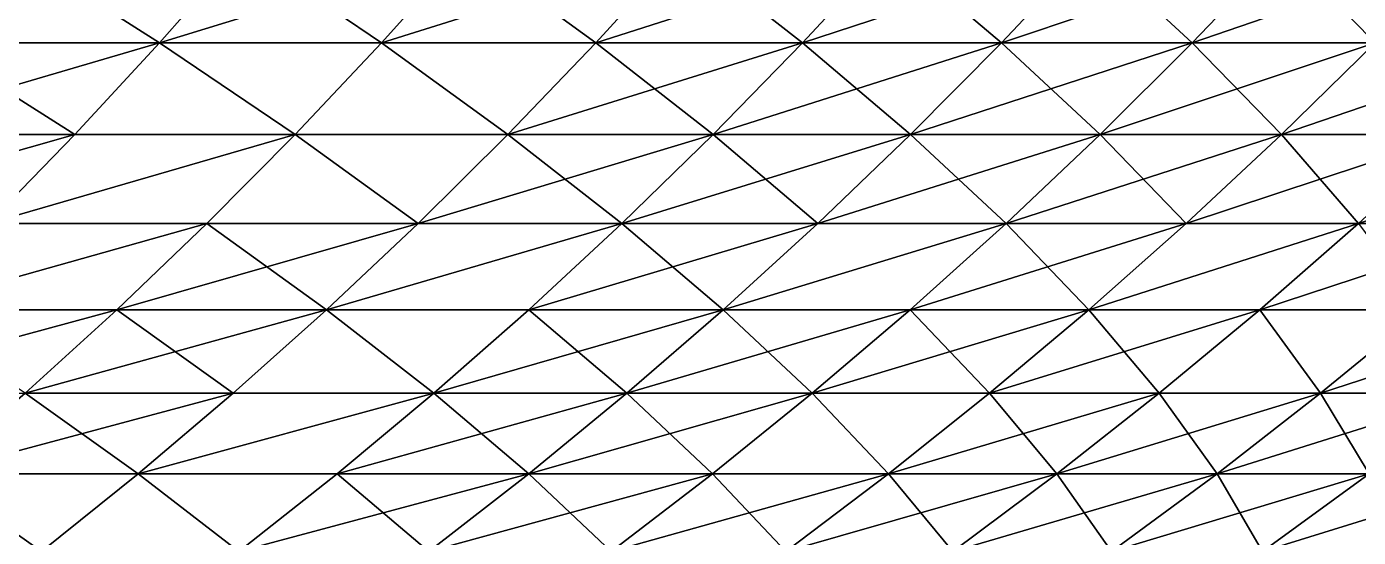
# Model space of a CAD drawing. Header units: millimetres. Extents: x -3250 to 6200, y -3250 to 3250.
# Drawn here: x 5478.5 to 5667.7, y -670 to -597.5 of the extents above; entities that cross this region are included whole.
import ezdxf

# ---------------------------------------------------------------- set-up
doc = ezdxf.new("R2010")
doc.units = ezdxf.units.MM
doc.header["$MEASUREMENT"] = 0
doc.layers.add('MESH_3D', color=2, linetype='CONTINUOUS')

msp = doc.modelspace()

# ---------------------------------------------------------------- linework, layer by layer
at = {"layer": 'MESH_3D'}
for points in [[(5476.35, -586.44, 1463.15), (5497.37, -599.82, 1514.29), (5464.79, -599.82, 1472.37)], [(5509.16, -586.44, 25194.64), (5476.35, -586.44, 25236.85), (5464.79, -599.82, 25227.63)], [(5509.16, -586.44, 25194.64), (5464.79, -599.82, 25227.63), (5497.37, -599.82, 25185.71)], [(5476.35, -586.44, 1463.15), (5509.16, -586.44, 1505.36), (5497.37, -599.82, 1514.29)], [(5509.16, -586.44, 1505.36), (5528.9, -599.82, 1557.01), (5497.37, -599.82, 1514.29)], [(5540.91, -586.44, 25151.63), (5509.16, -586.44, 25194.64), (5497.37, -599.82, 25185.71)], [(5540.91, -586.44, 25151.63), (5497.37, -599.82, 25185.71), (5528.9, -599.82, 25142.99)], [(5509.16, -586.44, 1505.36), (5540.91, -586.44, 1548.37), (5528.9, -599.82, 1557.01)], [(5540.91, -586.44, 1548.37), (5559.35, -599.82, 1600.5), (5528.9, -599.82, 1557.01)], [(5571.57, -586.44, 25107.84), (5540.91, -586.44, 25151.63), (5528.9, -599.82, 25142.99)], [(5571.57, -586.44, 25107.84), (5528.9, -599.82, 25142.99), (5559.35, -599.82, 25099.5)], [(5540.91, -586.44, 1548.37), (5571.57, -586.44, 1592.16), (5559.35, -599.82, 1600.5)], [(5571.57, -586.44, 1592.16), (5588.71, -599.82, 1644.73), (5559.35, -599.82, 1600.5)], [(5601.13, -586.44, 25063.29), (5571.57, -586.44, 25107.84), (5559.35, -599.82, 25099.5)], [(5601.13, -586.44, 25063.29), (5559.35, -599.82, 25099.5), (5588.71, -599.82, 25055.27)], [(5571.57, -586.44, 1592.16), (5601.13, -586.44, 1636.71), (5588.71, -599.82, 1644.73)], [(5601.13, -586.44, 1636.71), (5616.95, -599.82, 1689.68), (5588.71, -599.82, 1644.73)], [(5629.57, -586.44, 25018.03), (5588.71, -599.82, 25055.27), (5616.95, -599.82, 25010.32)], [(5629.57, -586.44, 25018.03), (5601.13, -586.44, 25063.29), (5588.71, -599.82, 25055.27)], [(5601.13, -586.44, 1636.71), (5629.57, -586.44, 1681.97), (5616.95, -599.82, 1689.68)], [(5629.57, -586.44, 1681.97), (5644.07, -599.82, 1735.33), (5616.95, -599.82, 1689.68)], [(5656.88, -586.44, 24972.07), (5629.57, -586.44, 25018.03), (5616.95, -599.82, 25010.32)], [(5656.88, -586.44, 24972.07), (5616.95, -599.82, 25010.32), (5644.07, -599.82, 24964.67)], [(5629.57, -586.44, 1681.97), (5656.88, -586.44, 1727.93), (5644.07, -599.82, 1735.33)], [(5656.88, -586.44, 1727.93), (5670.04, -599.82, 1781.63), (5644.07, -599.82, 1735.33)], [(5683.03, -586.44, 24925.44), (5656.88, -586.44, 24972.07), (5644.07, -599.82, 24964.67)], [(5683.03, -586.44, 24925.44), (5644.07, -599.82, 24964.67), (5670.04, -599.82, 24918.37)], [(5656.88, -586.44, 1727.93), (5683.03, -586.44, 1774.56), (5670.04, -599.82, 1781.63)], [(5464.79, -599.82, 1472.37), (5485.32, -612.84, 1523.42), (5452.97, -612.84, 1481.8)], [(5497.37, -599.82, 25185.71), (5452.97, -612.84, 25218.2), (5485.32, -612.84, 25176.58)], [(5497.37, -599.82, 25185.71), (5464.79, -599.82, 25227.63), (5452.97, -612.84, 25218.2)], [(5464.79, -599.82, 1472.37), (5497.37, -599.82, 1514.29), (5485.32, -612.84, 1523.42)], [(5497.37, -599.82, 1514.29), (5516.62, -612.84, 1565.83), (5485.32, -612.84, 1523.42)], [(5516.62, -612.84, 25134.17), (5497.37, -599.82, 25185.71), (5485.32, -612.84, 25176.58)], [(5497.37, -599.82, 1514.29), (5528.9, -599.82, 1557.01), (5516.62, -612.84, 1565.83)], [(5528.9, -599.82, 25142.99), (5497.37, -599.82, 25185.71), (5516.62, -612.84, 25134.17)], [(5528.9, -599.82, 1557.01), (5546.86, -612.84, 1609.01), (5516.62, -612.84, 1565.83)], [(5546.86, -612.84, 25090.99), (5528.9, -599.82, 25142.99), (5516.62, -612.84, 25134.17)], [(5528.9, -599.82, 1557.01), (5559.35, -599.82, 1600.5), (5546.86, -612.84, 1609.01)], [(5559.35, -599.82, 25099.5), (5528.9, -599.82, 25142.99), (5546.86, -612.84, 25090.99)], [(5559.35, -599.82, 1600.5), (5576.01, -612.84, 1652.93), (5546.86, -612.84, 1609.01)], [(5588.71, -599.82, 25055.27), (5559.35, -599.82, 25099.5), (5546.86, -612.84, 25090.99)], [(5588.71, -599.82, 25055.27), (5546.86, -612.84, 25090.99), (5576.01, -612.84, 25047.07)], [(5559.35, -599.82, 1600.5), (5588.71, -599.82, 1644.73), (5576.01, -612.84, 1652.93)], [(5588.71, -599.82, 1644.73), (5604.05, -612.84, 1697.57), (5576.01, -612.84, 1652.93)], [(5616.95, -599.82, 25010.32), (5588.71, -599.82, 25055.27), (5576.01, -612.84, 25047.07)], [(5616.95, -599.82, 25010.32), (5576.01, -612.84, 25047.07), (5604.05, -612.84, 25002.43)], [(5588.71, -599.82, 1644.73), (5616.95, -599.82, 1689.68), (5604.05, -612.84, 1697.57)], [(5616.95, -599.82, 1689.68), (5630.98, -612.84, 1742.88), (5604.05, -612.84, 1697.57)], [(5644.07, -599.82, 24964.67), (5616.95, -599.82, 25010.32), (5604.05, -612.84, 25002.43)], [(5644.07, -599.82, 24964.67), (5604.05, -612.84, 25002.43), (5630.98, -612.84, 24957.12)], [(5616.95, -599.82, 1689.68), (5644.07, -599.82, 1735.33), (5630.98, -612.84, 1742.88)], [(5644.07, -599.82, 1735.33), (5656.76, -612.84, 1788.86), (5630.98, -612.84, 1742.88)], [(5670.04, -599.82, 24918.37), (5644.07, -599.82, 24964.67), (5630.98, -612.84, 24957.12)], [(5670.04, -599.82, 24918.37), (5630.98, -612.84, 24957.12), (5656.76, -612.84, 24911.14)], [(5644.07, -599.82, 1735.33), (5670.04, -599.82, 1781.63), (5656.76, -612.84, 1788.86)], [(5670.04, -599.82, 1781.63), (5681.39, -612.84, 1835.47), (5656.76, -612.84, 1788.86)], [(5694.85, -599.82, 24871.43), (5670.04, -599.82, 24918.37), (5656.76, -612.84, 24911.14)], [(5694.85, -599.82, 24871.43), (5656.76, -612.84, 24911.14), (5681.39, -612.84, 24864.53)], [(5485.32, -612.84, 25176.58), (5440.9, -625.47, 25208.58), (5473.02, -625.47, 25167.26)], [(5485.32, -612.84, 25176.58), (5452.97, -612.84, 25218.2), (5440.9, -625.47, 25208.58)], [(5452.97, -612.84, 1481.8), (5485.32, -612.84, 1523.42), (5473.02, -625.47, 1532.74)], [(5473.02, -625.47, 1532.74), (5516.62, -612.84, 1565.83), (5504.09, -625.47, 1574.84)], [(5485.32, -612.84, 1523.42), (5516.62, -612.84, 1565.83), (5473.02, -625.47, 1532.74)], [(5516.62, -612.84, 25134.17), (5473.02, -625.47, 25167.26), (5504.09, -625.47, 25125.16)], [(5516.62, -612.84, 25134.17), (5485.32, -612.84, 25176.58), (5473.02, -625.47, 25167.26)], [(5516.62, -612.84, 1565.83), (5534.1, -625.47, 1617.71), (5504.09, -625.47, 1574.84)], [(5534.1, -625.47, 25082.29), (5516.62, -612.84, 25134.17), (5504.09, -625.47, 25125.16)], [(5516.62, -612.84, 1565.83), (5546.86, -612.84, 1609.01), (5534.1, -625.47, 1617.71)], [(5546.86, -612.84, 25090.99), (5516.62, -612.84, 25134.17), (5534.1, -625.47, 25082.29)], [(5534.1, -625.47, 1617.71), (5576.01, -612.84, 1652.93), (5563.04, -625.47, 1661.31)], [(5546.86, -612.84, 1609.01), (5576.01, -612.84, 1652.93), (5534.1, -625.47, 1617.71)], [(5563.04, -625.47, 25038.69), (5546.86, -612.84, 25090.99), (5534.1, -625.47, 25082.29)], [(5576.01, -612.84, 25047.07), (5546.86, -612.84, 25090.99), (5563.04, -625.47, 25038.69)], [(5576.01, -612.84, 1652.93), (5590.88, -625.47, 1705.62), (5563.04, -625.47, 1661.31)], [(5604.05, -612.84, 25002.43), (5563.04, -625.47, 25038.69), (5590.88, -625.47, 24994.38)], [(5604.05, -612.84, 25002.43), (5576.01, -612.84, 25047.07), (5563.04, -625.47, 25038.69)], [(5576.01, -612.84, 1652.93), (5604.05, -612.84, 1697.57), (5590.88, -625.47, 1705.62)], [(5590.88, -625.47, 1705.62), (5630.98, -612.84, 1742.88), (5617.61, -625.47, 1750.6)], [(5604.05, -612.84, 1697.57), (5630.98, -612.84, 1742.88), (5590.88, -625.47, 1705.62)], [(5617.61, -625.47, 24949.4), (5604.05, -612.84, 25002.43), (5590.88, -625.47, 24994.38)], [(5630.98, -612.84, 24957.12), (5604.05, -612.84, 25002.43), (5617.61, -625.47, 24949.4)], [(5630.98, -612.84, 1742.88), (5643.2, -625.47, 1796.24), (5617.61, -625.47, 1750.6)], [(5656.76, -612.84, 24911.14), (5630.98, -612.84, 24957.12), (5617.61, -625.47, 24949.4)], [(5656.76, -612.84, 24911.14), (5617.61, -625.47, 24949.4), (5643.2, -625.47, 24903.76)], [(5630.98, -612.84, 1742.88), (5656.76, -612.84, 1788.86), (5643.2, -625.47, 1796.24)], [(5643.2, -625.47, 1796.24), (5681.39, -612.84, 1835.47), (5667.66, -625.47, 1842.51)], [(5656.76, -612.84, 1788.86), (5681.39, -612.84, 1835.47), (5643.2, -625.47, 1796.24)], [(5667.66, -625.47, 24857.49), (5656.76, -612.84, 24911.14), (5643.2, -625.47, 24903.76)], [(5681.39, -612.84, 24864.53), (5656.76, -612.84, 24911.14), (5667.66, -625.47, 24857.49)], [(5704.86, -612.84, 24817.33), (5681.39, -612.84, 24864.53), (5667.66, -625.47, 24857.49)], [(5704.86, -612.84, 24817.33), (5667.66, -625.47, 24857.49), (5690.95, -625.47, 24810.63)], [(5460.46, -637.71, 1542.25), (5504.09, -625.47, 1574.84), (5491.3, -637.71, 1584.04)], [(5473.02, -625.47, 1532.74), (5504.09, -625.47, 1574.84), (5460.46, -637.71, 1542.25)], [(5504.09, -625.47, 25125.16), (5473.02, -625.47, 25167.26), (5460.46, -637.71, 25157.75)], [(5504.09, -625.47, 25125.16), (5460.46, -637.71, 25157.75), (5491.3, -637.71, 25115.96)], [(5504.09, -625.47, 1574.84), (5521.09, -637.71, 1626.58), (5491.3, -637.71, 1584.04)], [(5534.1, -625.47, 25082.29), (5491.3, -637.71, 25115.96), (5521.09, -637.71, 25073.42)], [(5534.1, -625.47, 25082.29), (5504.09, -625.47, 25125.16), (5491.3, -637.71, 25115.96)], [(5504.09, -625.47, 1574.84), (5534.1, -625.47, 1617.71), (5521.09, -637.71, 1626.58)], [(5521.09, -637.71, 1626.58), (5563.04, -625.47, 1661.31), (5549.81, -637.71, 1669.85)], [(5534.1, -625.47, 1617.71), (5563.04, -625.47, 1661.31), (5521.09, -637.71, 1626.58)], [(5563.04, -625.47, 25038.69), (5521.09, -637.71, 25073.42), (5549.81, -637.71, 25030.15)], [(5563.04, -625.47, 25038.69), (5534.1, -625.47, 25082.29), (5521.09, -637.71, 25073.42)], [(5563.04, -625.47, 1661.31), (5577.44, -637.71, 1713.83), (5549.81, -637.71, 1669.85)], [(5590.88, -625.47, 24994.38), (5563.04, -625.47, 25038.69), (5549.81, -637.71, 25030.15)], [(5590.88, -625.47, 24994.38), (5549.81, -637.71, 25030.15), (5577.44, -637.71, 24986.17)], [(5563.04, -625.47, 1661.31), (5590.88, -625.47, 1705.62), (5577.44, -637.71, 1713.83)], [(5577.44, -637.71, 1713.83), (5617.61, -625.47, 1750.6), (5603.97, -637.71, 1758.48)], [(5590.88, -625.47, 1705.62), (5617.61, -625.47, 1750.6), (5577.44, -637.71, 1713.83)], [(5617.61, -625.47, 24949.4), (5590.88, -625.47, 24994.38), (5577.44, -637.71, 24986.17)], [(5617.61, -625.47, 24949.4), (5577.44, -637.71, 24986.17), (5603.97, -637.71, 24941.52)], [(5617.61, -625.47, 1750.6), (5629.37, -637.71, 1803.78), (5603.97, -637.71, 1758.48)], [(5643.2, -625.47, 24903.76), (5603.97, -637.71, 24941.52), (5629.37, -637.71, 24896.22)], [(5643.2, -625.47, 24903.76), (5617.61, -625.47, 24949.4), (5603.97, -637.71, 24941.52)], [(5617.61, -625.47, 1750.6), (5643.2, -625.47, 1796.24), (5629.37, -637.71, 1803.78)], [(5629.37, -637.71, 1803.78), (5667.66, -625.47, 1842.51), (5653.64, -637.71, 1849.69)], [(5643.2, -625.47, 1796.24), (5667.66, -625.47, 1842.51), (5629.37, -637.71, 1803.78)], [(5667.66, -625.47, 24857.49), (5643.2, -625.47, 24903.76), (5629.37, -637.71, 24896.22)], [(5667.66, -625.47, 24857.49), (5629.37, -637.71, 24896.22), (5653.64, -637.71, 24850.31)], [(5667.66, -625.47, 1842.51), (5676.76, -637.71, 1896.2), (5653.64, -637.71, 1849.69)], [(5690.95, -625.47, 24810.63), (5653.64, -637.71, 24850.31), (5676.76, -637.71, 24803.8)], [(5690.95, -625.47, 24810.63), (5667.66, -625.47, 24857.49), (5653.64, -637.71, 24850.31)], [(5491.3, -637.71, 25115.96), (5460.46, -637.71, 25157.75), (5447.67, -649.55, 25148.06)], [(5491.3, -637.71, 25115.96), (5447.67, -649.55, 25148.06), (5478.27, -649.55, 25106.6)], [(5460.46, -637.71, 1542.25), (5491.3, -637.71, 1584.04), (5478.27, -649.55, 1593.4)], [(5491.3, -637.71, 1584.04), (5507.83, -649.55, 1635.62), (5478.27, -649.55, 1593.4)], [(5521.09, -637.71, 25073.42), (5491.3, -637.71, 25115.96), (5478.27, -649.55, 25106.6)], [(5521.09, -637.71, 25073.42), (5478.27, -649.55, 25106.6), (5507.83, -649.55, 25064.38)], [(5491.3, -637.71, 1584.04), (5521.09, -637.71, 1626.58), (5507.83, -649.55, 1635.62)], [(5521.09, -637.71, 1626.58), (5536.33, -649.55, 1678.56), (5507.83, -649.55, 1635.62)], [(5536.33, -649.55, 25021.44), (5521.09, -637.71, 25073.42), (5507.83, -649.55, 25064.38)], [(5521.09, -637.71, 1626.58), (5549.81, -637.71, 1669.85), (5536.33, -649.55, 1678.56)], [(5549.81, -637.71, 25030.15), (5521.09, -637.71, 25073.42), (5536.33, -649.55, 25021.44)], [(5549.81, -637.71, 1669.85), (5563.75, -649.55, 1722.2), (5536.33, -649.55, 1678.56)], [(5577.44, -637.71, 24986.17), (5549.81, -637.71, 25030.15), (5536.33, -649.55, 25021.44)], [(5577.44, -637.71, 24986.17), (5536.33, -649.55, 25021.44), (5563.75, -649.55, 24977.8)], [(5549.81, -637.71, 1669.85), (5577.44, -637.71, 1713.83), (5563.75, -649.55, 1722.2)], [(5577.44, -637.71, 1713.83), (5590.07, -649.55, 1766.5), (5563.75, -649.55, 1722.2)], [(5603.97, -637.71, 24941.52), (5563.75, -649.55, 24977.8), (5590.07, -649.55, 24933.5)], [(5603.97, -637.71, 24941.52), (5577.44, -637.71, 24986.17), (5563.75, -649.55, 24977.8)], [(5577.44, -637.71, 1713.83), (5603.97, -637.71, 1758.48), (5590.07, -649.55, 1766.5)], [(5603.97, -637.71, 1758.48), (5615.28, -649.55, 1811.45), (5590.07, -649.55, 1766.5)], [(5629.37, -637.71, 24896.22), (5603.97, -637.71, 24941.52), (5590.07, -649.55, 24933.5)], [(5629.37, -637.71, 24896.22), (5590.07, -649.55, 24933.5), (5615.28, -649.55, 24888.55)], [(5603.97, -637.71, 1758.48), (5629.37, -637.71, 1803.78), (5615.28, -649.55, 1811.45)], [(5629.37, -637.71, 1803.78), (5639.36, -649.55, 1857.01), (5615.28, -649.55, 1811.45)], [(5653.64, -637.71, 24850.31), (5615.28, -649.55, 24888.55), (5639.36, -649.55, 24842.99)], [(5653.64, -637.71, 24850.31), (5629.37, -637.71, 24896.22), (5615.28, -649.55, 24888.55)], [(5629.37, -637.71, 1803.78), (5653.64, -637.71, 1849.69), (5639.36, -649.55, 1857.01)], [(5653.64, -637.71, 1849.69), (5662.3, -649.55, 1903.16), (5639.36, -649.55, 1857.01)], [(5662.3, -649.55, 24796.84), (5653.64, -637.71, 24850.31), (5639.36, -649.55, 24842.99)], [(5653.64, -637.71, 1849.69), (5676.76, -637.71, 1896.2), (5662.3, -649.55, 1903.16)], [(5676.76, -637.71, 24803.8), (5653.64, -637.71, 24850.31), (5662.3, -649.55, 24796.84)], [(5676.76, -637.71, 1896.2), (5684.08, -649.55, 1949.87), (5662.3, -649.55, 1903.16)], [(5698.71, -637.71, 24756.73), (5662.3, -649.55, 24796.84), (5684.08, -649.55, 24750.13)], [(5698.71, -637.71, 24756.73), (5676.76, -637.71, 24803.8), (5662.3, -649.55, 24796.84)], [(5478.27, -649.55, 1593.4), (5494.33, -660.99, 1644.82), (5465.01, -660.99, 1602.94)], [(5507.83, -649.55, 25064.38), (5465.01, -660.99, 25097.06), (5494.33, -660.99, 25055.18)], [(5507.83, -649.55, 25064.38), (5478.27, -649.55, 25106.6), (5465.01, -660.99, 25097.06)], [(5478.27, -649.55, 1593.4), (5507.83, -649.55, 1635.62), (5494.33, -660.99, 1644.82)], [(5494.33, -660.99, 1644.82), (5536.33, -649.55, 1678.56), (5522.6, -660.99, 1687.42)], [(5507.83, -649.55, 1635.62), (5536.33, -649.55, 1678.56), (5494.33, -660.99, 1644.82)], [(5536.33, -649.55, 25021.44), (5507.83, -649.55, 25064.38), (5494.33, -660.99, 25055.18)], [(5536.33, -649.55, 25021.44), (5494.33, -660.99, 25055.18), (5522.6, -660.99, 25012.58)], [(5536.33, -649.55, 1678.56), (5549.81, -660.99, 1730.72), (5522.6, -660.99, 1687.42)], [(5563.75, -649.55, 24977.8), (5522.6, -660.99, 25012.58), (5549.81, -660.99, 24969.28)], [(5563.75, -649.55, 24977.8), (5536.33, -649.55, 25021.44), (5522.6, -660.99, 25012.58)], [(5536.33, -649.55, 1678.56), (5563.75, -649.55, 1722.2), (5549.81, -660.99, 1730.72)], [(5549.81, -660.99, 1730.72), (5590.07, -649.55, 1766.5), (5575.92, -660.99, 1774.67)], [(5563.75, -649.55, 1722.2), (5590.07, -649.55, 1766.5), (5549.81, -660.99, 1730.72)], [(5575.92, -660.99, 24925.33), (5563.75, -649.55, 24977.8), (5549.81, -660.99, 24969.28)], [(5590.07, -649.55, 24933.5), (5563.75, -649.55, 24977.8), (5575.92, -660.99, 24925.33)], [(5590.07, -649.55, 1766.5), (5600.93, -660.99, 1819.27), (5575.92, -660.99, 1774.67)], [(5600.93, -660.99, 24880.73), (5590.07, -649.55, 24933.5), (5575.92, -660.99, 24925.33)], [(5590.07, -649.55, 1766.5), (5615.28, -649.55, 1811.45), (5600.93, -660.99, 1819.27)], [(5615.28, -649.55, 24888.55), (5590.07, -649.55, 24933.5), (5600.93, -660.99, 24880.73)], [(5600.93, -660.99, 1819.27), (5639.36, -649.55, 1857.01), (5624.82, -660.99, 1864.47)], [(5615.28, -649.55, 1811.45), (5639.36, -649.55, 1857.01), (5600.93, -660.99, 1819.27)], [(5624.82, -660.99, 24835.53), (5615.28, -649.55, 24888.55), (5600.93, -660.99, 24880.73)], [(5639.36, -649.55, 24842.99), (5615.28, -649.55, 24888.55), (5624.82, -660.99, 24835.53)], [(5639.36, -649.55, 1857.01), (5647.58, -660.99, 1910.25), (5624.82, -660.99, 1864.47)], [(5662.3, -649.55, 24796.84), (5624.82, -660.99, 24835.53), (5647.58, -660.99, 24789.75)], [(5662.3, -649.55, 24796.84), (5639.36, -649.55, 24842.99), (5624.82, -660.99, 24835.53)], [(5639.36, -649.55, 1857.01), (5662.3, -649.55, 1903.16), (5647.58, -660.99, 1910.25)], [(5662.3, -649.55, 1903.16), (5669.18, -660.99, 1956.59), (5647.58, -660.99, 1910.25)], [(5684.08, -649.55, 24750.13), (5647.58, -660.99, 24789.75), (5669.18, -660.99, 24743.41)], [(5684.08, -649.55, 24750.13), (5662.3, -649.55, 24796.84), (5647.58, -660.99, 24789.75)], [(5662.3, -649.55, 1903.16), (5684.08, -649.55, 1949.87), (5669.18, -660.99, 1956.59)], [(5465.01, -660.99, 1602.94), (5480.6, -672.02, 1654.19), (5451.51, -672.02, 1612.64)], [(5480.6, -672.02, 25045.81), (5465.01, -660.99, 25097.06), (5451.51, -672.02, 25087.36)], [(5465.01, -660.99, 1602.94), (5494.33, -660.99, 1644.82), (5480.6, -672.02, 1654.19)], [(5494.33, -660.99, 25055.18), (5465.01, -660.99, 25097.06), (5480.6, -672.02, 25045.81)], [(5494.33, -660.99, 1644.82), (5508.64, -672.02, 1696.44), (5480.6, -672.02, 1654.19)], [(5508.64, -672.02, 25003.56), (5494.33, -660.99, 25055.18), (5480.6, -672.02, 25045.81)], [(5494.33, -660.99, 1644.82), (5522.6, -660.99, 1687.42), (5508.64, -672.02, 1696.44)], [(5522.6, -660.99, 25012.58), (5494.33, -660.99, 25055.18), (5508.64, -672.02, 25003.56)], [(5522.6, -660.99, 1687.42), (5535.63, -672.02, 1739.38), (5508.64, -672.02, 1696.44)], [(5549.81, -660.99, 24969.28), (5508.64, -672.02, 25003.56), (5535.63, -672.02, 24960.62)], [(5549.81, -660.99, 24969.28), (5522.6, -660.99, 25012.58), (5508.64, -672.02, 25003.56)], [(5522.6, -660.99, 1687.42), (5549.81, -660.99, 1730.72), (5535.63, -672.02, 1739.38)], [(5549.81, -660.99, 1730.72), (5561.53, -672.02, 1782.98), (5535.63, -672.02, 1739.38)], [(5575.92, -660.99, 24925.33), (5535.63, -672.02, 24960.62), (5561.53, -672.02, 24917.02)], [(5575.92, -660.99, 24925.33), (5549.81, -660.99, 24969.28), (5535.63, -672.02, 24960.62)], [(5549.81, -660.99, 1730.72), (5575.92, -660.99, 1774.67), (5561.53, -672.02, 1782.98)], [(5575.92, -660.99, 1774.67), (5586.34, -672.02, 1827.21), (5561.53, -672.02, 1782.98)], [(5600.93, -660.99, 24880.73), (5575.92, -660.99, 24925.33), (5561.53, -672.02, 24917.02)], [(5600.93, -660.99, 24880.73), (5561.53, -672.02, 24917.02), (5586.34, -672.02, 24872.79)], [(5575.92, -660.99, 1774.67), (5600.93, -660.99, 1819.27), (5586.34, -672.02, 1827.21)], [(5600.93, -660.99, 1819.27), (5610.03, -672.02, 1872.05), (5586.34, -672.02, 1827.21)], [(5624.82, -660.99, 24835.53), (5600.93, -660.99, 24880.73), (5586.34, -672.02, 24872.79)], [(5624.82, -660.99, 24835.53), (5586.34, -672.02, 24872.79), (5610.03, -672.02, 24827.95)], [(5600.93, -660.99, 1819.27), (5624.82, -660.99, 1864.47), (5610.03, -672.02, 1872.05)], [(5624.82, -660.99, 1864.47), (5632.6, -672.02, 1917.46), (5610.03, -672.02, 1872.05)], [(5647.58, -660.99, 24789.75), (5624.82, -660.99, 24835.53), (5610.03, -672.02, 24827.95)], [(5647.58, -660.99, 24789.75), (5610.03, -672.02, 24827.95), (5632.6, -672.02, 24782.54)], [(5624.82, -660.99, 1864.47), (5647.58, -660.99, 1910.25), (5632.6, -672.02, 1917.46)], [(5647.58, -660.99, 1910.25), (5654.04, -672.02, 1963.43), (5632.6, -672.02, 1917.46)], [(5669.18, -660.99, 24743.41), (5632.6, -672.02, 24782.54), (5654.04, -672.02, 24736.57)], [(5669.18, -660.99, 24743.41), (5647.58, -660.99, 24789.75), (5632.6, -672.02, 24782.54)], [(5647.58, -660.99, 1910.25), (5669.18, -660.99, 1956.59), (5654.04, -672.02, 1963.43)], [(5669.18, -660.99, 1956.59), (5674.32, -672.02, 2009.91), (5654.04, -672.02, 1963.43)], [(5689.63, -660.99, 24696.55), (5669.18, -660.99, 24743.41), (5654.04, -672.02, 24736.57)], [(5689.63, -660.99, 24696.55), (5654.04, -672.02, 24736.57), (5674.32, -672.02, 24690.09)]]:
    msp.add_3dface(points, dxfattribs=at)

doc.saveas('drawing.dxf')
